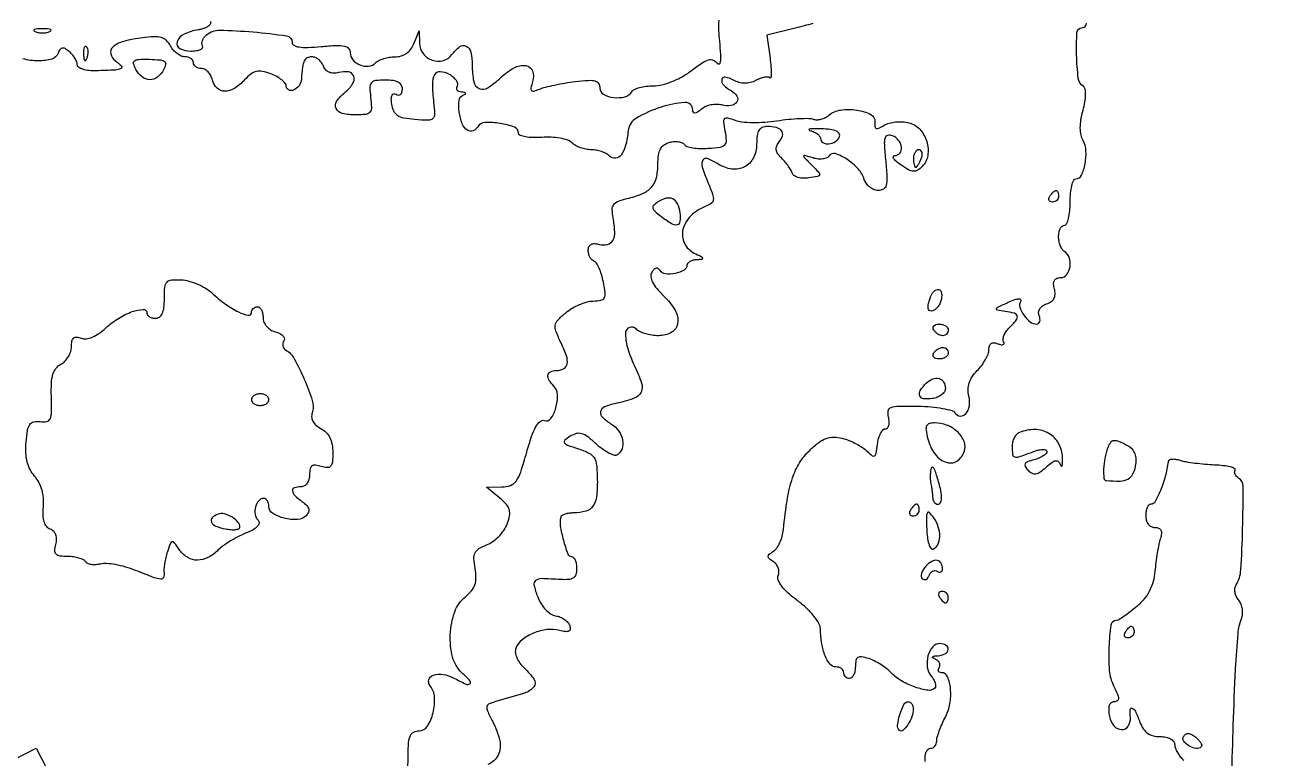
# Model space of a CAD drawing. Extents: x 0 to 4160, y 0 to 3120.
# Drawn here: x 178 to 393.9, y 2480.2 to 2606.5 of the extents above; entities that cross this region are included whole.
import ezdxf

# ---------------------------------------------------------------- set-up
doc = ezdxf.new("R2010")
doc.units = 0

msp = doc.modelspace()

# ---------------------------------------------------------------- linework, layer by layer
for points in [[(4159.499279, 606.274193, 0.000001), (4159.667734, 974.478125, 0.000057)], [(757.647081, 3119.740147, 0.000002), (520.492565, 3119.487217, 0.4139)], [(1964.75, 0.149832, 0.000016), (2717.930904, 0.232101, 0.000028), (3351.473438, 0.357111)], [(313.707016, 2606.741924, -0.005579), (310.638035, 2605.931776), (305.776071, 2604.706184), (306.303956, 2600.770505, -0.011113), (306.468349, 2599.297019, -0.023665), (306.515975, 2598.151731, -0.036874), (306.459243, 2597.439403, -0.614139), (306.284438, 2597.382229, 0.194392), (305.947162, 2597.525385, 0.050694), (305.348957, 2597.475083, 0.043796), (304.624025, 2597.27232, 0.032794), (303.868517, 2596.929632, -0.057863), (302.919016, 2596.555006, -0.06971), (301.967631, 2596.439316, -0.067746), (300.999435, 2596.589086, -0.050703), (300, 2597, 0.07577), (298.598488, 2597.495997, 0.412364), (297.995622, 2597.089419, 0.258528), (298.291033, 2596.16962, 0.061038), (299.640398, 2595.181367, -0.131332), (300.613778, 2594.234913, -0.28928), (300.588961, 2593.239753, -0.216106), (299.582492, 2592.612928, -0.097085), (297.993678, 2592.711904, 0.066173), (297.116376, 2592.820917, 0.048389), (296.139059, 2592.717693, 0.048931), (295.214156, 2592.431874, 0.07394), (294.494674, 2591.99558, -0.024867), (293.804516, 2591.4785, -0.129333), (293.359193, 2591.322955, -0.300932), (293.100768, 2591.466094, -0.120668), (293, 2591.877555, 0.43336), (291.667005, 2593.126699, 0.061949), (287.549205, 2592.340465, 0.051555), (283.28308, 2590.458701, 0.243482), (281.875, 2588.284392, -0.036182), (281.441663, 2585.750061, -0.097406), (280.673395, 2584.100556, -0.213138), (279.710356, 2583.548229, -0.22523), (278.687132, 2583.912868, 0.07595), (278.119776, 2584.329838, 0.038383), (277.30247, 2584.680655, 0.037001), (276.383802, 2584.91989, 0.045228), (275.5, 2585, -0.049777), (274.60708, 2585.089114, -0.037963), (273.660994, 2585.355881, -0.038931), (272.804577, 2585.747146, -0.06987), (272.188491, 2586.211509, 0.118653), (271.456329, 2586.659593, 0.03432), (270.161243, 2586.982544, 0.032422), (268.604213, 2587.156006, 0.02956), (266.988491, 2587.13504, -0.023502), (265.459722, 2587.096688, -0.038524), (264.171619, 2587.224529, -0.046219), (263.253995, 2587.476814, -0.312111), (263, 2587.844076, 0.310163), (262.287638, 2588.881969, 0.05189), (259.827691, 2589.547162, 0.050795), (257.219704, 2589.70096, 0.248595), (255.986883, 2588.978777, -0.078874), (255.620429, 2588.553293, -0.090763), (255.156301, 2588.286721, -0.100777), (254.668442, 2588.21825, -0.123659), (254.231205, 2588.357107, -0.164198), (253.308449, 2589.471212, -0.057181), (252.781965, 2591.516024, -0.058916), (252.742033, 2593.50594, -0.277222), (253.395341, 2594.386166, 0.034315), (253.792491, 2594.582956, 0.367039), (253.847885, 2594.740252, 0.267455), (253.694276, 2594.865278, 0.025071), (253.190983, 2594.921053, -0.079386), (252.734714, 2595.02245, -0.146471), (252.438928, 2595.255821, -0.173671), (252.349302, 2595.582179, -0.119991), (252.468991, 2595.949827, 0.203772), (252.53709, 2596.395775, 0.092409), (252.283492, 2596.941798, 0.068902), (251.752061, 2597.50466, 0.046315), (251.013172, 2597.992951, 0.107615), (249.48764, 2598.426659, 0.289944), (248.54201, 2597.907815, 0.132527), (248.148783, 2596.308169, 0.023415), (248.364717, 2593.197087, -0.018988), (248.528234, 2591.10892, -0.219417), (248.222349, 2590.368592, -0.195269), (247.438408, 2590.07234, -0.01475), (245.124988, 2590.197087, -0.026141), (243.232926, 2590.455309, -0.101438), (242.144277, 2590.902922, -0.140723), (241.512814, 2591.654285, -0.069794), (241.165904, 2592.860991, -0.028782), (241.084657, 2593.837338, -0.111189), (241.202339, 2594.430074, -0.264716), (241.493973, 2594.645299, -0.169544), (241.915904, 2594.551974, 0.122519), (242.330566, 2594.41926, 0.190447), (242.683598, 2594.532525, 0.150439), (242.920465, 2594.889906, 0.071791), (243, 2595.440983, 0.139113), (242.80637, 2596.123462, 0.132901), (242.280605, 2596.61685, 0.087964), (241.379408, 2596.909418, 0.034622), (240.07282, 2597, 0.02753), (238.384443, 2596.906969, 0.191463), (237.667894, 2596.526207, 0.184306), (237.39314, 2595.748228, 0.02522), (237.525311, 2594, -0.025145), (237.657442, 2592.255748, -0.182686), (237.385208, 2591.4764, -0.192351), (236.67438, 2591.094244, -0.028315), (235.011509, 2591, -0.053605), (232.659001, 2591.252938, -0.227252), (231.571345, 2592.09904, -0.274265), (231.661415, 2593.337318, -0.070658), (233.082826, 2594.865985, 0.075157), (234.426455, 2596.337193, 0.227082), (234.615495, 2597.645639, 0.288812), (233.740999, 2598.390276, 0.100037), (232.011156, 2598.292666, -0.06458), (231.132456, 2598.180648, -0.099132), (230.382951, 2598.332426, -0.10945), (229.800676, 2598.744133, -0.092993), (229.405163, 2599.386546, 0.069244), (229.064428, 2600.003385, 0.063079), (228.558698, 2600.526048, 0.066759), (227.971798, 2600.879891, 0.102666), (227.393011, 2601, 0.111937), (226.585572, 2600.816942, 0.175351), (226.091225, 2600.314957, 0.078653), (225.801188, 2599.28137, 0.01121), (225.593444, 2597.08192, -0.145741), (225.190896, 2596.016332, -0.12714), (224.251616, 2595.276408, -0.221289), (223.402915, 2595.294445, -0.285928), (223, 2595.941418, 0.176321), (222.819806, 2596.436515, 0.049702), (222.222517, 2597.0196, 0.043546), (221.366367, 2597.589138, 0.034176), (220.35325, 2598.055794, 0.037777), (218.897068, 2598.486857, 0.109012), (217.850668, 2598.481752, 0.110615), (216.912572, 2598.037384, 0.039535), (215.814295, 2597.031044, -0.063595), (214.056504, 2595.569147, -0.141207), (212.400211, 2595.081775, -0.197393), (211.098491, 2595.607983, -0.136103), (210.289749, 2597, 0.060903), (209.986593, 2597.764694, 0.065681), (209.514007, 2598.4125, 0.073972), (208.951305, 2598.850737, 0.129214), (208.383369, 2599, -0.070596), (207.854683, 2599.07502, -0.086212), (207.406365, 2599.29375, -0.100221), (207.106634, 2599.618661, -0.137184), (207, 2600, 0.14491), (206.887108, 2600.381345, 0.099365), (206.56971, 2600.70625, 0.083557), (206.095134, 2600.925212, 0.066486), (205.535184, 2601, -0.107407), (204.900263, 2601.137982, -0.056156), (204.203049, 2601.556086, -0.052062), (203.553519, 2602.169005, -0.054796), (203.057233, 2602.893059, 0.081262), (202.360142, 2603.803285, 0.118345), (201.486367, 2604.302961, 0.080985), (200.234778, 2604.456744, 0.022912), (198.27205, 2604.289159, 0.029921), (194.958937, 2603.649177, 0.114456), (193.105071, 2602.687425, 0.290759), (192.750854, 2601.535818, 0.169576), (193.60083, 2600.302613, -0.046162), (194.588182, 2599.430274, -0.500228), (194.509928, 2598.981811, -0.105529), (193.573186, 2598.732513, -0.004839), (190.250294, 2598.599041, -0.03249), (188.997673, 2598.642259, -0.051809), (187.949122, 2598.858055, -0.068826), (187.231321, 2599.199434, -0.25246), (187.000294, 2599.627555, 0.094563), (186.902023, 2600.141789, 0.042247), (186.593767, 2600.761107, 0.039818), (186.146056, 2601.380507, 0.043178), (185.616783, 2601.903079, 0.038068), (184.906586, 2602.406485, 0.169411), (184.413473, 2602.508956, 0.21015), (184.028774, 2602.275725, 0.061352), (183.696135, 2601.650523, -0.232489), (182.589275, 2600.624478, -0.074518), (180.306994, 2600.298419, -0.065103), (177.632937, 2600.666744, -0.078445)], [(209.954671, 2607.070531, -0.250078), (209.758298, 2606.424965, -0.071436), (209.444262, 2606.189798, -0.02863), (208.958075, 2605.95919, -0.027616), (208.397459, 2605.766897, -0.031255), (207.841631, 2605.646844, 0.072574), (205.391395, 2604.901964, 0.20078), (204.207287, 2603.590697, 0.374338), (204.655749, 2602.461958, 0.119623), (206.559017, 2602, 0.033256), (207.502493, 2602.062821, 0.070693), (208.205346, 2602.260466, 0.136576), (208.560132, 2602.551349, 0.300088), (208.570027, 2602.886693, -0.142169), (208.454409, 2603.302625, -0.084206), (208.546951, 2603.813125, -0.0722), (208.828174, 2604.338469, -0.061437), (209.26101, 2604.79536, -0.178284), (211.50297, 2605.580478, -0.017747), (217.281082, 2605.282612, -0.01444), (223.047376, 2604.61144, -0.372425), (224, 2603.509882, 0.272417), (224.306463, 2602.989137, 0.09045), (225.17896, 2602.693661, 0.0469), (226.682079, 2602.614839, 0.013614), (229, 2602.774022, -0.011386), (231.612658, 2602.965143, -0.063909), (233.006768, 2602.857031, -0.15715), (233.721007, 2602.451126, -0.187724), (234, 2601.734218, 0.177134), (234.451626, 2600.499399, 0.121864), (235.670305, 2599.616425, 0.121044), (237.166875, 2599.400096, 0.173726), (238.367217, 2599.967217, -0.085144), (238.928076, 2600.363839, -0.03698), (239.781711, 2600.69662, -0.035216), (240.763544, 2600.923808, -0.039267), (241.732224, 2601, 0.071564), (242.776979, 2601.150302, 0.080602), (243.691224, 2601.588131, 0.079257), (244.431699, 2602.299938, 0.066288), (244.968838, 2603.25), (245.873227, 2605.5), (245.936614, 2603.317388, 0.159255), (246.570359, 2601.553303, 0.145113), (248.145948, 2600.424104, 0.149902), (250.042192, 2600.355745, 0.171109), (251.534047, 2601.377449, -0.072159), (252.880309, 2602.750793, -0.291474), (253.996072, 2602.8448, -0.225253), (254.772366, 2601.811912, -0.050392), (255, 2599.559017, 0.047597), (255.268823, 2596.741443, 0.24754), (256.213609, 2595.562456, 0.250145), (257.711273, 2595.683014, 0.048395), (259.918437, 2597.421858, -0.066477), (262.213499, 2599.099527, -0.157185), (264.271116, 2599.488097, -0.287397), (265.397053, 2598.568472, -0.159723), (265.414402, 2596.730304, 0.022976), (265.124283, 2595.645777, 0.250132), (265.242954, 2595.224799, 0.278047), (265.644683, 2595.116452, 0.027189), (266.634601, 2595.459204, -0.034983), (267.63192, 2595.787218, -0.01032), (269.200476, 2596.149814, -0.010305), (270.986055, 2596.48568, -0.010917), (272.75, 2596.740528, -0.013516), (275.006622, 2596.954688, -0.080967), (276.177868, 2596.844274, -0.189066), (276.771913, 2596.411788, -0.142906), (277, 2595.630052, 0.270876), (277.62679, 2594.557974, 0.099988), (279.356747, 2593.997383, 0.09039), (281.306997, 2594.12674, 0.195096), (282.5, 2595, -0.150911), (282.942097, 2595.385922, -0.038801), (283.84611, 2595.70625, -0.035915), (284.983894, 2595.926453, -0.029853), (286.214626, 2596, 0.061467), (287.688093, 2596.181825, 0.034205), (289.411497, 2596.741379, 0.032502), (291.171142, 2597.585545, 0.034843), (292.76403, 2598.633588, -0.014104), (294.631399, 2599.97632, -0.080161), (295.737591, 2600.490637, -0.175627), (296.522441, 2600.433653, -0.135174), (297.190403, 2599.883588, 0.350568), (297.543985, 2599.780663, 0.271956), (297.795323, 2600.112225, 0.045723), (297.828754, 2601.388964, 0.009022), (297.638084, 2603.674116, -0.035326), (297.525849, 2607.332763, -0.122824)], [(333.045215, 2479.737347, -0.037878), (333, 2480.333333, -0.05808), (333.074296, 2480.970776, -0.077243), (333.29375, 2481.510417, -0.096011), (333.618547, 2481.872, -0.163305), (334, 2482, 0.123995), (334.381869, 2482.096179, 0.100233), (334.70806, 2482.367188, 0.090166), (334.928372, 2482.772494, 0.07844), (335.006161, 2483.25, -0.069437), (335.102029, 2483.913107, -0.016741), (335.447419, 2484.970525, -0.016866), (335.929877, 2486.168285, -0.016024), (336.499666, 2487.351788, 0.07752), (337.281701, 2489.665025, 0.06466), (337.391096, 2492.259639, 0.079081), (336.879285, 2494.308133, 0.300627), (335.832575, 2495, -0.111787), (335.515078, 2495.071883, -0.183706), (335.327249, 2495.268661, -0.158949), (335.30244, 2495.565038, -0.080631), (335.447214, 2495.91459, 0.131107), (335.564193, 2496.302558, 0.121773), (335.477402, 2496.709292, 0.105417), (335.193455, 2497.073164, 0.07888), (334.756231, 2497.335642, -0.04958), (334.348598, 2497.549057, -0.449603), (334.323011, 2497.725065, -0.187944), (334.576253, 2497.862938, -0.020483), (335.25, 2497.921053, 0.111023), (336.433011, 2498.243654, 0.237293), (336.967103, 2498.9958, 0.306331), (336.62811, 2499.710274, 0.134114), (335.567388, 2500, 0.218674), (334.329265, 2499.431315, 0.111822), (333.512198, 2497.888104, 0.098957), (333.384026, 2495.976391, 0.141533), (334.059882, 2494.427846, -0.041598), (334.485045, 2493.818983, -0.057973), (334.750068, 2493.210241, -0.073155), (334.827755, 2492.691833, -0.199614), (334.689071, 2492.355738, -0.236979), (333.528967, 2491.971258, -0.046006), (331.318643, 2492.505824, -0.046478), (328.995511, 2493.549205, -0.073641), (327.277677, 2494.888027, 0.036753), (326.433132, 2495.652347, 0.024192), (325.361255, 2496.407465, 0.024356), (324.240544, 2497.044164, 0.042473), (323.25, 2497.443309, 0.033422), (322.072892, 2497.720583, 0.180257), (321.438467, 2497.597146, 0.211295), (321.098448, 2497.105947, 0.047291), (321, 2496.067388, -0.046404), (320.926404, 2495.276099, -0.066358), (320.70625, 2494.607295, -0.086454), (320.382, 2494.155978, -0.196293), (320, 2494, -0.099038), (319.618362, 2494.076342, -0.097945), (319.29375, 2494.29375, -0.097945), (319.076342, 2494.618362, -0.099038), (319, 2495, 0.137184), (318.893366, 2495.381339, 0.100221), (318.593635, 2495.70625, 0.086212), (318.145317, 2495.92498, 0.070596), (317.616631, 2496, -0.226503), (316.636471, 2496.46803, -0.074082), (315.802615, 2497.884934, -0.055791), (315.217157, 2499.979428, -0.035629), (314.990017, 2502.5, 0.126622), (314.718629, 2503.478515, 0.038957), (313.846427, 2504.752525, 0.035332), (312.585378, 2506.109342, 0.028642), (311.05784, 2507.38054, -0.022807), (309.43567, 2508.698775, -0.047396), (308.327662, 2509.892752, -0.066227), (307.736258, 2510.923058, -0.191085), (307.727195, 2511.731465, 0.09692), (307.837316, 2512.361006, 0.079523), (307.715697, 2513.034027, 0.078059), (307.386366, 2513.646595, 0.087582), (306.895717, 2514.100925, -0.030222), (306.177378, 2514.627641, -0.224871), (306.003551, 2515.00142, -0.221988), (306.181674, 2515.375907, -0.029467), (306.908509, 2515.906981, 0.101091), (307.470256, 2516.45562, 0.042294), (307.990234, 2517.382673, 0.039591), (308.395694, 2518.502145, 0.041171), (308.613072, 2519.656981, -0.013408), (309.311867, 2524.978188, -0.040934), (310.174222, 2528.51412, -0.058579), (311.384413, 2531.097709, -0.06259), (313.138922, 2533.266898, -0.02662), (314.720726, 2534.633256, -0.076133), (315.987562, 2535.337305, -0.094169), (317.24385, 2535.549712, -0.056463), (318.748678, 2535.34823, -0.033383), (319.905119, 2534.974412, -0.025076), (321.121345, 2534.417318, -0.025585), (322.216853, 2533.774222, -0.051797), (322.990097, 2533.14188, 0.026244), (323.874725, 2532.339774, 0.323992), (324.303256, 2532.31515, 0.211032), (324.590995, 2532.749022, 0.01313), (324.816422, 2534.310548, -0.036483), (325.014514, 2535.340296, -0.051837), (325.348395, 2536.209974, -0.064532), (325.757513, 2536.809229, -0.213896), (326.183054, 2537, 0.21245), (326.540738, 2537.159164, 0.119058), (326.771662, 2537.585462, 0.080921), (326.834977, 2538.229764, 0.048098), (326.712065, 2538.993062, -0.107576), (326.667316, 2540.072042, -0.268237), (327.155962, 2540.65571, -0.085766), (328.446899, 2540.888663, -0.007217), (331.845434, 2540.864822, -0.016224), (334.057831, 2540.745472, -0.022499), (336.026441, 2540.485439, -0.020018), (337.59231, 2540.141277, -0.188777), (338.138197, 2539.743645, 0.228607), (339.052175, 2539.179226, 0.247111), (340.018276, 2539.565981, 0.138463), (340.641629, 2540.924033, 0.100599), (340.565797, 2542.593865, -0.063518), (340.424296, 2543.776954, -0.076333), (340.602873, 2544.882126, -0.071279), (341.120383, 2545.940225, -0.047084), (341.98477, 2546.98477, 0.035645), (342.75595, 2547.874506, 0.033806), (343.408026, 2548.880079, 0.035652), (343.860104, 2549.849307, 0.091545), (344, 2550.606989, -0.077117), (344.100763, 2551.256412, -0.173032), (344.398788, 2551.648014, -0.166877), (344.886274, 2551.770876, -0.070766), (345.551938, 2551.618443, 0.036531), (346.113447, 2551.448814, 0.132205), (346.483162, 2551.46455, 0.31523), (346.618337, 2551.640665, 0.150487), (346.542747, 2551.930835, -0.165445), (346.43768, 2552.388513, -0.067986), (346.589774, 2553.015382, -0.057094), (346.954855, 2553.703392, -0.045903), (347.490809, 2554.347952, 0.022148), (348.716339, 2555.687147, 0.239963), (348.87546, 2556.37983, 0.27453), (348.405429, 2556.853937, 0.027701), (346.781952, 2557.180449, -0.011164), (345.422543, 2557.407384, -0.460538), (345.291399, 2557.636489, -0.198959), (345.557791, 2557.930555, -0.00434), (347.345658, 2558.757588, -0.017798), (348.441815, 2559.20688, -0.064335), (349.175653, 2559.374767, -0.258003), (349.462745, 2559.250473, -0.312297), (349.477617, 2558.963783, 0.215154), (349.341293, 2557.918839, 0.078342), (350.006644, 2556.543163, 0.075495), (351.098175, 2555.389089, 0.167166), (352.229434, 2555, 0.174079), (352.557904, 2555.117934, 0.149543), (352.761455, 2555.425587, 0.104733), (352.79851, 2555.894202, 0.059222), (352.658018, 2556.448808, -0.113589), (352.569908, 2557.073141, -0.120357), (352.767544, 2557.658587, -0.104909), (353.243513, 2558.145355, -0.070172), (353.948312, 2558.483595, 0.073858), (354.728323, 2558.864992, 0.122428), (355.211416, 2559.410355, 0.118455), (355.392277, 2560.132283, 0.066457), (355.280652, 2561.034787, -0.050045), (355.14126, 2561.922389, -0.142733), (355.281084, 2562.525568, -0.178822), (355.694333, 2562.877585, -0.08814), (356.383369, 2563, 0.236694), (357.416585, 2563.51814, 0.126912), (357.970509, 2564.870875, 0.113189), (357.829766, 2566.443867, 0.177471), (357, 2567.5, -0.111412), (356.616444, 2567.876024, -0.050262), (356.29375, 2568.50665, -0.046318), (356.074077, 2569.270704, -0.046881), (356, 2570.059017, -0.049547), (356.073784, 2570.801778, -0.069539), (356.29375, 2571.429836, -0.089706), (356.618213, 2571.852535, -0.186414), (357, 2572, 0.295869), (357.387127, 2572.251055, 0.04382), (357.70625, 2573.175, 0.037669), (357.92761, 2574.467056, 0.023598), (358, 2576, -0.023142), (358.070992, 2577.532975, -0.037001), (358.288153, 2578.825, -0.042656), (358.600981, 2579.751116, -0.298354), (358.980948, 2580, 0.290799), (359.936694, 2580.607207, 0.063509), (360.563771, 2582.55162, 0.059145), (360.717034, 2584.836733, 0.115262), (360.213666, 2586.582684, -0.080453), (359.863409, 2587.543275, -0.047065), (359.74692, 2588.765454, -0.040194), (359.860825, 2590.197376, -0.027426), (360.208636, 2591.793448, 0.02412), (360.531129, 2593.227716, 0.039175), (360.649075, 2594.470383, 0.046886), (360.57531, 2595.421734, 0.202749), (360.275474, 2595.888328, -0.21585), (359.398131, 2597.332047, -0.023609), (359.105146, 2601.301615, -0.021925), (359.17316, 2605.214952, -0.396394), (360.007805, 2606, 0.119396), (360.4132, 2606.098205, 0.146858), (360.692286, 2606.367188, 0.130682), (360.79683, 2606.772712, 0.085772)], [(243.832318, 2477.670691, 0.022923), (243.984687, 2480.75, -0.016075), (244.065429, 2483.007495, -0.088445), (244.358934, 2484.184759, -0.17626), (244.937415, 2484.781697, -0.113525), (245.886501, 2485, 0.258252), (247.296727, 2485.780438, 0.080443), (248.271287, 2488.089767, 0.074053), (248.517898, 2490.793529, 0.156334), (247.770272, 2492.738167, -0.247549), (247.563843, 2493.800917, -0.244891), (248.32384, 2494.578725, -0.121376), (250.013856, 2494.70585, -0.081406), (251.856118, 2494.077003, 0.012907), (253.925471, 2493.037313, 0.261172), (254.601826, 2493.085524, 0.463472), (254.660234, 2493.567064, 0.018371), (253.242022, 2494.989149, -0.143497), (251.645785, 2497.67808, -0.07449), (251.244974, 2501.595117, -0.074109), (252.011326, 2505.48166, -0.137738), (253.854431, 2508.083209, 0.048533), (254.89992, 2509.112616, 0.092375), (255.476045, 2510.137936, 0.086807), (255.664167, 2511.345655, 0.038952), (255.508859, 2512.949714, -0.030737), (255.316049, 2514.649783, -0.127805), (255.522135, 2515.652241, -0.144979), (256.172841, 2516.357854, -0.043674), (257.500479, 2517.000182, 0.064602), (258.54371, 2517.559777, 0.042485), (259.581679, 2518.445266, 0.042328), (260.460368, 2519.499165, 0.061843), (261.025086, 2520.565982, 0.039864), (261.447258, 2522.014281, 0.120449), (261.410739, 2523.034147, 0.115439), (260.905335, 2523.947534, 0.035093), (259.757154, 2525.050646), (257.5, 2526.933461), (260.118225, 2526.966731, 0.084183), (261.602302, 2527.237825, 0.151273), (262.579711, 2527.979186, 0.076323), (263.365361, 2529.528682, 0.01084), (264.406984, 2532.953742, -0.0135), (265.244047, 2535.654485, -0.044424), (265.997878, 2537.359267, -0.082288), (266.712254, 2538.262205, -0.283138), (267.415382, 2538.394098, 0.340995), (268.550418, 2538.73386, 0.088671), (269.428077, 2540.570386, 0.074756), (269.701853, 2542.846832, 0.191245), (269.055355, 2544.344645, -0.056673), (268.235017, 2545.375482, -0.177625), (268.055607, 2546.228237, -0.255665), (268.479947, 2546.792467, -0.106744), (269.440983, 2547, 0.112778), (270.747161, 2547.298411, 0.239982), (271.358176, 2548.101284, 0.129453), (271.247326, 2549.51948, 0.028893), (270.308594, 2551.782256, -0.017934), (269.423976, 2553.789208, -0.134934), (269.310044, 2554.810975, -0.15505), (269.74508, 2555.678435, -0.025947), (271.129074, 2556.958518, -0.04159), (272.211079, 2557.71701, -0.032004), (273.501197, 2558.363095, -0.032836), (274.794469, 2558.812802, -0.063835), (275.875, 2558.966731, 0.043432), (277.19246, 2559.100004, 0.228574), (277.760828, 2559.520582, 0.153774), (277.911336, 2560.351657, 0.017677), (277.602355, 2562.25, 0.025036), (277.282761, 2563.518766, 0.032244), (276.857858, 2564.643229, 0.033771), (276.396234, 2565.501918, 0.171999), (275.977355, 2565.833333, -0.122591), (275.603453, 2566.074394, -0.068064), (275.287098, 2566.519156, -0.061363), (275.072822, 2567.088827, -0.059369), (275, 2567.699965, -0.099159), (275.126892, 2568.333513, -0.173595), (275.483042, 2568.724263, -0.135051), (276.082977, 2568.858071, -0.051733), (276.935417, 2568.72714, 0.122326), (278.337832, 2568.709838, 0.218741), (279.229525, 2569.404465, 0.130257), (279.561679, 2570.895133, 0.037285), (279.289238, 2573.267281, -0.040732), (279.133257, 2574.713147, -0.161885), (279.38928, 2575.555885, -0.148507), (280.115338, 2576.119398, -0.032569), (281.642235, 2576.591788, 0.038464), (284.318065, 2577.454287, 0.111965), (285.898363, 2578.562807, 0.127536), (286.729443, 2580.149909, 0.057233), (287, 2582.505813, -0.032614), (287.103601, 2584.092407, -0.089145), (287.443331, 2585.159476, -0.119686), (288.060015, 2585.856545, -0.088352), (288.999004, 2586.289489, -0.045961), (289.805006, 2586.422806, -0.054813), (290.574397, 2586.393977, -0.063867), (291.196878, 2586.218661, -0.155007), (291.554932, 2585.911117, 0.182207), (291.988217, 2585.577086, 0.034163), (292.981235, 2585.346669, 0.032577), (294.241115, 2585.227165, 0.024755), (295.628368, 2585.254998, 0.017917), (297.71268, 2585.475479, 0.161649), (298.522662, 2585.878545, 0.214965), (298.808256, 2586.625845, 0.034524), (298.604854, 2588.212925, -0.015599), (298.337506, 2589.815599, -0.219749), (298.504647, 2590.358755, -0.283557), (298.992154, 2590.502664, -0.024402), (300.282415, 2590.083145, 0.067498), (301.466758, 2589.807882, 0.020432), (303.313646, 2589.710435, 0.020061), (305.41531, 2589.769845, 0.02058), (307.487444, 2589.99772, -0.012257), (309.490467, 2590.251799, -0.014729), (311.384442, 2590.388794, -0.013455), (312.973536, 2590.413971, -0.08907), (313.750178, 2590.265624, 0.099077), (314.342575, 2590.164607, 0.055579), (315.068548, 2590.266659, 0.052347), (315.808836, 2590.54134, 0.058272), (316.447411, 2590.956355, -0.140015), (318.463925, 2591.843612, -0.06985), (321.276171, 2591.834635, -0.079899), (323.646205, 2591.095977, -0.305206), (324.372443, 2589.817993, 0.041883), (324.379057, 2588.993919, 0.287029), (324.613957, 2588.685418, 0.208525), (325.066161, 2588.708121, 0.024236), (325.971513, 2589.214282, -0.073994), (326.815973, 2589.581842, -0.039828), (327.934807, 2589.789131, -0.038599), (329.134088, 2589.820826, -0.048831), (330.230443, 2589.657011, -0.148721), (332.099215, 2588.533808, -0.110201), (333.292868, 2586.423774, -0.111833), (333.466671, 2584.032702, -0.156713), (332.520622, 2582.128386, -0.060306), (331.717046, 2581.48075, -0.157858), (331.006437, 2581.303267, -0.112679), (330.171777, 2581.554877, -0.023458), (328.870166, 2582.378386, -0.02304), (328.060157, 2583.003263, -0.068784), (327.594182, 2583.523651, -0.234607), (327.552307, 2583.838901, -0.320872), (327.777494, 2584, 0.227542), (328.673919, 2584.430224, 0.201269), (328.960869, 2585.433288, 0.142364), (328.454034, 2586.627315, 0.130772), (327.371031, 2587.411116, 0.145387), (326.56339, 2587.473962, 0.283324), (326.11344, 2587.043498, 0.079793), (325.998567, 2585.85186, 0.008162), (326.224238, 2583.018105, -0.010105), (326.437615, 2580.200425, -0.077541), (326.306431, 2578.884993, -0.199463), (325.821226, 2578.243985, -0.133054), (324.920595, 2578, -0.097444), (324.192607, 2578.143236, -0.071464), (323.481235, 2578.561221, -0.06906), (322.894005, 2579.180332, -0.078597), (322.528393, 2579.91054, 0.109822), (321.481704, 2581.713039, 0.059627), (319.52417, 2583.384795, 0.06849), (317.544911, 2584.343177, 0.34571), (316.46799, 2583.948207, -0.153646), (316.068784, 2583.603469, -0.069758), (315.396085, 2583.418658, -0.059405), (314.570318, 2583.410274, -0.049744), (313.712483, 2583.591254, 0.004849), (312.290482, 2584.027448, 0.444105), (312.123914, 2583.925795, 0.245641), (312.200447, 2583.673725, 0.002783), (313.483701, 2582.381932, -0.009353), (314.689766, 2581.135506, -0.249162), (314.805675, 2580.703023, -0.296002), (314.50603, 2580.41322, -0.012346), (312.969738, 2580.15197, -0.045125), (312.022225, 2580.101173, -0.058365), (311.162377, 2580.233966, -0.070937), (310.511604, 2580.517944, -0.175764), (310.193391, 2580.919827, 0.055346), (309.947906, 2581.451821, 0.019737), (309.487124, 2582.151491, 0.019303), (308.916767, 2582.885709, 0.021591), (308.311407, 2583.545736, -0.044058), (307.65219, 2584.332627, -0.11598), (307.382132, 2585.012014, -0.137514), (307.465042, 2585.667124, -0.073512), (307.892017, 2586.369888, 0.100951), (308.457424, 2587.42609, 0.243236), (308.297379, 2588.272314, 0.174204), (307.414529, 2588.82794, 0.054248), (305.833333, 2589, 0.099681), (304.96777, 2588.825708, 0.158708), (304.401154, 2588.336515, 0.105678), (304.090312, 2587.438495, 0.030675), (304, 2585.967776, -0.116251), (303.442631, 2583.602917, -0.159234), (301.917165, 2582.057015, -0.154183), (299.731823, 2581.68126, -0.107507), (297.364619, 2582.545011, 0.045399), (295.551979, 2583.473372, 0.377708), (294.750223, 2583.190039, 0.207788), (294.635312, 2582.034, 0.02128), (295.607972, 2579.395829, -0.011642), (296.41362, 2577.333963, -0.108077), (296.54057, 2576.391501, -0.218151), (296.204314, 2575.791758, -0.067895), (295.272867, 2575.289361, 0.102503), (292.682836, 2573.653408, 0.140287), (291.309168, 2571.278503, 0.175608), (291.550736, 2568.919195, 0.169526), (293.25, 2567.220495, -0.008425), (294.426756, 2566.628323, -0.171268), (294.694246, 2566.340315, -0.494729), (294.584191, 2566.143381, -0.025928), (293.75, 2566.06768, 0.048294), (293.080321, 2565.976605, 0.066629), (292.514063, 2565.760392, 0.084901), (292.13174, 2565.459233, 0.185639), (292, 2565.116631, -0.276796), (291.494859, 2564.274061, -0.073908), (289.959681, 2563.725635, -0.071486), (288.28767, 2563.637216, -0.236076), (287.375996, 2564.200643, 0.107216), (287.058312, 2564.530111, 0.20126), (286.701395, 2564.599781, 0.149643), (286.321415, 2564.391447, 0.05471), (285.939996, 2563.902912, 0.172269), (285.780098, 2563.161399, 0.085259), (286.067344, 2562.229214, 0.058233), (286.800017, 2561.123867, 0.026602), (287.988275, 2559.86077, -0.069222), (289.942063, 2557.393884, -0.167224), (290.398812, 2555.143477, -0.235858), (289.352351, 2553.595296, -0.128998), (287.083369, 2553, -0.038628), (285.970396, 2553.086113, -0.034986), (284.845369, 2553.34287, -0.036774), (283.869645, 2553.718894, -0.086224), (283.232783, 2554.167217, 0.284698), (282.106787, 2554.431667, 0.308959), (281.435096, 2553.543393, 0.083973), (281.741993, 2550.985786, 0.040798), (282.931213, 2547.906237, -0.028842), (284.191654, 2544.86074, -0.199163), (284.09914, 2543.279604, -0.199827), (282.915116, 2542.231222, -0.029053), (279.75, 2541.347868, 0.043381), (277.795132, 2540.74148, 0.249171), (277.123663, 2539.936, 0.263425), (277.433024, 2538.96567, 0.047227), (279, 2537.767927, -0.099325), (280.259462, 2536.579832, -0.107029), (280.921653, 2535.027906, -0.127262), (280.827892, 2533.544162, -0.177053), (280.012003, 2532.507418, -0.213344), (279.456591, 2532.433003, -0.045904), (278.532636, 2532.800906, -0.040315), (277.454411, 2533.463855, -0.028961), (276.363261, 2534.363984, 0.022591), (274.90107, 2535.601823, 0.091851), (273.868368, 2536.131782, 0.136521), (272.939282, 2536.149976, 0.076766), (271.894587, 2535.702096, 0.036473), (270.963988, 2535.021927, 0.376462), (270.899911, 2534.588036, 0.163221), (271.401859, 2534.187316, 0.009375), (273.293329, 2533.536513, -0.036059), (275.119943, 2532.796919, -0.142162), (276.007511, 2531.987725, -0.114524), (276.426294, 2530.728523, -0.01961), (276.562823, 2528.193335, -0.03167), (276.421327, 2525.292057, -0.127624), (275.791966, 2523.649603, -0.17072), (274.562267, 2522.78498, -0.068767), (272.5, 2522.5, 0.034953), (271.717799, 2522.445252, 0.045854), (271.021124, 2522.2811, 0.053467), (270.498489, 2522.041485, 0.187055), (270.274038, 2521.754808, 0.114532), (270.175847, 2520.276935, 0.026438), (270.710816, 2517.822358, 0.020518), (271.462417, 2515.463723, 0.315175), (272.125, 2515, -0.218107), (272.459802, 2514.84666, -0.078365), (272.742969, 2514.390361, -0.059586), (272.935918, 2513.719278, -0.040256), (273, 2512.924634, -0.067038), (272.862254, 2511.901872, -0.176787), (272.440576, 2511.308339, -0.134826), (271.645423, 2511.031445, -0.033238), (270.25, 2511.030596, 0.009552), (266.933815, 2511.185705, 0.170105), (265.93021, 2510.864943, 0.301146), (265.652754, 2510.079204, 0.028847), (266.289892, 2508.042945, 0.048489), (266.867736, 2506.870235, 0.051195), (267.651773, 2505.85379, 0.056485), (268.527201, 2505.11849, 0.109952), (269.3747, 2504.792945, -0.060267), (270.161953, 2504.576669, -0.055129), (270.900829, 2504.17432, -0.058794), (271.483936, 2503.656421, -0.102499), (271.805553, 2503.098358, -0.093579), (271.887117, 2502.48366, -0.27784), (271.657723, 2502.145972, -0.146259), (271.087919, 2502.06473, -0.026742), (270.033229, 2502.281059, 0.095931), (267.920567, 2502.41752, 0.065403), (265.586341, 2501.803075, 0.068015), (263.598922, 2500.655013, 0.137032), (262.528473, 2499.213603, 0.129887), (262.450067, 2498.490985, 0.062895), (262.705182, 2497.589805, 0.055462), (263.233372, 2496.650618, 0.049454), (263.973461, 2495.810098, -0.055665), (265.675471, 2493.828159, -0.333765), (265.616838, 2492.552612, -0.144306), (264.052746, 2491.496394, -0.011758), (259.25659, 2490.097481, 0.032868), (257.95511, 2489.657505, 0.246236), (257.550843, 2489.173843, 0.161745), (257.631233, 2488.427917, 0.013136), (258.50659, 2486.635693, -0.062985), (259.750582, 2483.277959, -0.172996), (259.468303, 2480.803746, -0.190346), (257.725218, 2479.21724, -0.077943)], [(385.579773, 2468.225532, -0.001071), (386.086478, 2485.966569, -0.005682), (386.49495, 2495.67257, -0.007521), (386.914171, 2501.786089, -0.075835), (387.506846, 2504.262735, 0.076544), (387.693019, 2505.045576, 0.057468), (387.662765, 2505.931934, 0.057652), (387.432099, 2506.784913, 0.078521), (387.025786, 2507.46893, -0.067146), (386.62402, 2508.111708, -0.064736), (386.400711, 2508.84594, -0.069793), (386.381804, 2509.556581, -0.110652), (386.580121, 2510.129638, 0.123248), (387.391383, 2512.677013, 0.009848), (387.699924, 2519.788563, 0.006546), (387.777502, 2527.126774, 0.259261), (387.014682, 2528.490926, -0.067095), (386.647698, 2528.792311, -0.083968), (386.405958, 2529.15992, -0.09952), (386.323858, 2529.534499, -0.143717), (386.413116, 2529.859419, 0.451924), (386.325245, 2530.148253, 0.045687), (385.558404, 2530.41542, 0.033534), (384.373701, 2530.627202, 0.017501), (382.877524, 2530.739407, -0.011871), (381.210365, 2530.845578, -0.010743), (379.493455, 2531.033161, -0.01083), (377.963501, 2531.267472, -0.033439), (376.948096, 2531.516474, 0.038219), (376.193374, 2531.693928, 0.062761), (375.538369, 2531.713042, 0.090117), (375.076906, 2531.582375, 0.248674), (374.88465, 2531.317388, -0.030338), (374.366633, 2528.773057, -0.031942), (373.550803, 2526.354783, -0.028854), (372.634719, 2524.443354, -0.273042), (371.883369, 2524, 0.2107), (371.545576, 2523.851041, 0.081235), (371.25949, 2523.4125, 0.061847), (371.064796, 2522.765695, 0.042236), (371, 2522, 0.071988), (371.113921, 2521.212856, 0.094596), (371.445923, 2520.569002, 0.107599), (371.952244, 2520.149666, 0.119902), (372.567388, 2520, -0.088109), (373.232762, 2519.881832, -0.19087), (373.613908, 2519.541609, -0.14706), (373.715944, 2518.957134, -0.04707), (373.527297, 2518.086004, 0.026362), (373.270967, 2517.101138, 0.009004), (373.000901, 2515.649194, 0.008922), (372.759824, 2514.032774, 0.010179), (372.588366, 2512.478221, -0.042827), (372.270719, 2510.682638, -0.053158), (371.662458, 2509.099913, -0.053364), (370.736469, 2507.685786, -0.043669), (369.472918, 2506.392217, -0.011724), (368.354628, 2505.475988, -0.015744), (367.297338, 2504.702714, -0.012839), (366.392364, 2504.117134, -0.138026), (365.97613, 2504, 0.371374), (365.025647, 2503.181086, 0.026108), (364.660969, 2499.403504, 0.032047), (364.741326, 2495.393687, 0.09453), (365.480422, 2492.75, -0.013717), (366.14759, 2491.309278, -0.094424), (366.315521, 2490.551032, -0.264989), (366.106621, 2490.157875, -0.142024), (365.562027, 2490, 0.171046), (365.051129, 2489.819959, 0.148578), (364.730038, 2489.348776, 0.089183), (364.630371, 2488.5574, 0.034081), (364.764629, 2487.450933, 0.129818), (365.52693, 2485.860991, 0.208011), (366.857265, 2485.209553, 0.267312), (367.987313, 2485.793888, 0.164492), (368.361111, 2487.288315, -0.034465), (368.344112, 2488.697655, -0.534124), (368.692806, 2488.903279, -0.17645), (369.231104, 2488.351636, -0.015133), (370, 2486.5, 0.054912), (370.581079, 2485.364615, 0.091362), (371.323072, 2484.591667, 0.094337), (372.273618, 2484.149391, 0.061923), (373.475249, 2484, -0.04759), (374.483957, 2483.903773, -0.077469), (375.291806, 2483.613595, -0.103483), (375.81296, 2483.169525, -0.166221), (376, 2482.622445, 0.089373), (376.111949, 2482.001147, 0.043146), (376.459509, 2481.268188, 0.040943), (376.965753, 2480.545193, 0.046375), (377.564286, 2479.946648, -0.217517)], [(176.011203, 2480.005715), (179.942729, 2482.01143), (181.538958, 2478.924664, 0.031103)]]:
    msp.add_lwpolyline(points, format="xyb")
for points in [[(179.75, 2605.337719, 0.057986), (180.320008, 2605.181385, 0.037979), (181, 2605.12966, 0.037979), (181.679992, 2605.181385, 0.057986), (182.25, 2605.337719, 0.174857), (182.459382, 2605.525001, 0.447206), (182.398438, 2605.693942, 0.078554), (181.89144, 2605.810911, 0.017491), (181, 2605.842105, 0.017491), (180.10856, 2605.810911, 0.078554), (179.601562, 2605.693942, 0.447206), (179.540618, 2605.525001, 0.174857)], [(188.078947, 2601.416667, 0.018894), (188.137993, 2600.670344, 0.168741), (188.279315, 2600.37858, 0.470617), (188.461564, 2600.395823, 0.054073), (188.683114, 2600.8125, 0.051402), (188.839148, 2601.359369, 0.05415), (188.876576, 2601.916927, 0.060344), (188.797407, 2602.402231, 0.126455), (188.604167, 2602.729167, 0.296942), (188.385309, 2602.77538, 0.208169), (188.200665, 2602.592839, 0.077125), (188.089945, 2602.112848, 0.028489)], [(201.862639, 2598.75, -0.107179), (200.806162, 2597.504215, -0.168855), (199.488015, 2597.068357, -0.165499), (198.164072, 2597.541514, -0.10239), (197.094977, 2598.822534, -0.052048), (196.688195, 2599.819516, -0.313908), (196.857146, 2600.321027, -0.152726), (197.554773, 2600.563424, -0.013257), (199.457616, 2600.572534, -0.014824), (201.304781, 2600.477559, -0.142825), (202.031754, 2600.199978, -0.29761), (202.21655, 2599.683804, -0.063856)], [(313.25, 2588.283131, -0.047071), (313.919528, 2588.050134, -0.057668), (314.485937, 2587.707388, -0.068295), (314.872279, 2587.312956, -0.161035), (315, 2586.926676, 0.275615), (315.415124, 2586.230796, 0.149566), (316.425198, 2586.028027, 0.11511), (317.578975, 2586.420686, 0.164009), (318.261254, 2587.25, 0.230817), (318.211538, 2587.798578, 0.156074), (317.729659, 2588.218735, 0.072941), (316.71811, 2588.489784, 0.021695), (315.118242, 2588.606455, 0.00887), (313.821216, 2588.621596, 0.041348), (313.076921, 2588.555391, 0.56487), (313.027386, 2588.428075, 0.169767)], [(331, 2583.5, 0.024748), (331.028469, 2582.925176, 0.039339), (331.115447, 2582.440625, 0.046727), (331.241071, 2582.096084, 0.289661), (331.393011, 2582, 0.222225), (331.579329, 2582.087111, 0.030693), (331.839659, 2582.440625, 0.030395), (332.112506, 2582.925442, 0.02136), (332.361626, 2583.5, 0.055937), (332.511135, 2584.074366, 0.100118), (332.483616, 2584.559375, 0.147206), (332.289193, 2584.877514, 0.184534), (331.968615, 2585, 0.152681), (331.599211, 2584.884506, 0.098158), (331.284531, 2584.559375, 0.08088), (331.07223, 2584.073532, 0.062722)], [(287.004871, 2576.023229, 0.05114), (286.279828, 2575.454112, 0.256481), (286.132193, 2574.97849, 0.162329), (286.440716, 2574.443386, 0.019704), (287.504871, 2573.571288, 0.024368), (289.333619, 2572.324463, 0.184259), (290.342672, 2572.135373, 0.334733), (290.854044, 2572.689168, 0.061495), (290.819551, 2574.171672, 0.069535), (290.36682, 2575.717288, 0.175553), (289.561778, 2576.545268, 0.181186), (288.432874, 2576.651014, 0.074693)], [(356, 2577, -0.105053), (355.918938, 2576.618444, -0.099167), (355.688914, 2576.29375, -0.09642), (355.345238, 2576.076123, -0.093332), (354.940983, 2576, -0.108972), (354.586039, 2576.078288, -0.182303), (354.3746, 2576.29375, -0.161196), (354.343488, 2576.6179, -0.082592), (354.5, 2577, -0.029505), (354.768994, 2577.382774, -0.035638), (355.066025, 2577.70625, -0.038439), (355.34829, 2577.934461, -0.151918), (355.559017, 2578, -0.210953), (355.727648, 2577.92554, -0.081139), (355.870461, 2577.70625, -0.061769), (355.967655, 2577.382849, -0.042167)], [(210.185005, 2560.360337, 0.027798), (212.526833, 2558.452529, 0.041473), (214.784183, 2557.083588, 0.064038), (216.438657, 2556.508854, 0.476055), (217, 2556.964816, -0.095561), (217.076212, 2557.359936, -0.09706), (217.29375, 2557.695915, -0.09872), (217.618412, 2557.920843, -0.102628), (218, 2558, -0.181749), (218.381701, 2557.856513, -0.091136), (218.70625, 2557.44676, -0.071066), (218.926121, 2556.837272, -0.051125), (219, 2556.116631, 0.098652), (219.154751, 2555.339936, 0.079905), (219.601755, 2554.615422, 0.075897), (220.279049, 2554.036772, 0.075074), (221.100616, 2553.683939, -0.050691), (221.860004, 2553.400638, -0.087243), (222.402953, 2553.002756, -0.129255), (222.649052, 2552.559939, -0.203684), (222.584304, 2552.136406, 0.090265), (222.418138, 2551.712442, 0.095443), (222.416717, 2551.265715, 0.099711), (222.579181, 2550.865816, 0.108564), (222.880119, 2550.574091, -0.128426), (224.349719, 2549.033345, -0.024182), (226.085174, 2545.512522, -0.022855), (227.477449, 2541.856969, -0.157671), (227.487752, 2539.961408, 0.084036), (227.365079, 2539.088716, 0.109086), (227.560716, 2538.307361, 0.097828), (228.091164, 2537.620613, 0.05673), (228.951942, 2537.02572, -0.076379), (229.848294, 2536.352954, -0.078649), (230.490771, 2535.448236, -0.070017), (230.872998, 2534.297603, -0.045259), (231, 2532.897429, -0.020728), (230.931565, 2531.247382, -0.154298), (230.63744, 2530.529975, -0.244304), (230.063503, 2530.289812, -0.056164), (229, 2530.5, 0.044882), (227.999569, 2530.721225, 0.189602), (227.415091, 2530.573954, 0.193001), (227.09385, 2530.070446, 0.04668), (227, 2529.067388, -0.067836), (226.890142, 2528.261375, -0.089423), (226.568612, 2527.594565, -0.104989), (226.083021, 2527.156566, -0.131934), (225.5, 2527, 0.080691), (224.40676, 2526.822414, 0.349694), (224.07301, 2526.308445, 0.179649), (224.459119, 2525.513984, 0.031661), (225.75, 2524.427563, -0.039449), (226.523728, 2523.75555, -0.129718), (226.856324, 2523.173019, -0.174956), (226.807998, 2522.609952, -0.086616), (226.394645, 2522.011965, -0.188651), (224.920684, 2521.353287, -0.073127), (222.656845, 2521.577362, -0.077249), (220.664726, 2522.416905, -0.260077), (220, 2523.608408, 0.062313), (219.933429, 2524.140503, 0.080574), (219.737678, 2524.59122, 0.097999), (219.447564, 2524.89287, 0.153569), (219.106989, 2525, 0.218538), (218.249236, 2524.606294, 0.114294), (217.692484, 2523.543567, 0.103518), (217.629705, 2522.254858, 0.158245), (218.13378, 2521.26622, -0.226682), (218.313204, 2520.758298, -0.164773), (218.057987, 2520.205999, -0.079147), (217.281027, 2519.611236, -0.025677), (215.970464, 2518.987766, 0.021222), (214.654123, 2518.375861, 0.017183), (213.29608, 2517.612769, 0.017517), (212.091029, 2516.820963, 0.042284), (211.27667, 2516.133813, -0.074748), (209.511106, 2514.829728, -0.119289), (207.702135, 2514.368774, -0.134802), (206.03863, 2514.804079, -0.109397), (204.674551, 2516.054257, 0.009259), (203.713476, 2517.3737, 0.267192), (203.341804, 2517.531088, 0.281637), (203.032373, 2517.2856, 0.010072), (202.518806, 2515.79077, 0.01927), (202.248349, 2514.822022, 0.017602), (202.043907, 2513.805726, 0.017925), (201.925935, 2512.88524, 0.053271), (201.93535, 2512.25, -0.120205), (201.835531, 2511.408015, -0.333377), (201.363149, 2511.105265, -0.072446), (200.23391, 2511.355732, -0.004426), (197.008067, 2512.613449, 0.025169), (195.318437, 2513.192724, 0.025052), (193.576548, 2513.600324, 0.025854), (192.023188, 2513.800362, 0.08323), (190.988826, 2513.707329, -0.046497), (190.187257, 2513.575626, -0.055194), (189.421121, 2513.606556, -0.064243), (188.800539, 2513.784292, -0.153687), (188.441979, 2514.09388, 0.14305), (188.054223, 2514.443024, 0.04153), (187.295171, 2514.733827, 0.038061), (186.344457, 2514.933252, 0.032681), (185.324352, 2515, -0.0314), (184.001857, 2515.083133, -0.169155), (183.36586, 2515.398787, -0.209797), (183.140321, 2515.995504, -0.050932), (183.305746, 2517.061172, 0.058311), (183.431895, 2517.960977, 0.092441), (183.307057, 2518.726938, 0.108364), (182.938432, 2519.312551, 0.107081), (182.357134, 2519.693196, -0.135025), (181.728907, 2520.155913, -0.091731), (181.312819, 2520.946272, -0.065863), (181.118452, 2522.077892, -0.031137), (181.153602, 2523.561463, 0.042424), (181.155342, 2525.081397, 0.048493), (180.894371, 2526.51097, 0.051657), (180.385746, 2527.781838, 0.062995), (179.652632, 2528.831343, -0.064218), (178.87774, 2529.946436, -0.058028), (178.378632, 2531.25999, -0.050572), (178.149868, 2532.814246, -0.031778), (178.183787, 2534.651906, -0.018032), (178.431595, 2536.741336, -0.110891), (178.826047, 2537.743466, -0.198847), (179.493658, 2538.183114, -0.081628), (180.598409, 2538.212823, 0.083369), (181.734043, 2538.247292, 0.24241), (182.330053, 2538.721758, 0.103756), (182.574326, 2539.8348, 0.010756), (182.541315, 2542.53088, -0.019059), (182.551406, 2544.845583, -0.061495), (182.804158, 2546.360617, -0.095159), (183.33415, 2547.383906, -0.103306), (184.192906, 2548.10324, 0.078628), (184.88413, 2548.626892, 0.057328), (185.469166, 2549.394867, 0.057193), (185.865866, 2550.277934, 0.07714), (186, 2551.142173, -0.044162), (186.084555, 2552.097641, -0.172356), (186.373653, 2552.605039, -0.20665), (186.878972, 2552.76356, -0.065801), (187.662823, 2552.575892, 0.123396), (188.528821, 2552.470718, 0.066948), (189.572047, 2552.746442, 0.054165), (190.72353, 2553.375965, 0.034615), (191.912823, 2554.333256, -0.048392), (194.078766, 2555.9806, -0.051358), (196.479528, 2557.14295, -0.073756), (198.348459, 2557.523792, -0.430054), (199, 2556.90638, 0.162267), (199.115236, 2556.560648, 0.096244), (199.440625, 2556.266249, 0.077596), (199.926318, 2556.067364, 0.058511), (200.5, 2556, 0.161416), (201.165201, 2556.220493, 0.129036), (201.639151, 2556.81383, 0.077413), (201.916636, 2557.845165, 0.027085), (202, 2559.382983, -0.021626), (202.085978, 2561.3699, -0.164014), (202.455987, 2562.217448, -0.191919), (203.231711, 2562.59678, -0.031469), (204.935005, 2562.618357, -0.055329), (206.227554, 2562.408711, -0.033723), (207.687882, 2561.894175, -0.033495), (209.084149, 2561.179384, -0.049814)], [(335.823324, 2559.332866, -0.057318), (335.612676, 2558.666262, -0.051986), (335.250903, 2558.040899, -0.055346), (334.800875, 2557.546964, -0.100312), (334.328686, 2557.275762, -0.153083), (333.882535, 2557.267916, -0.234539), (333.604263, 2557.525585, -0.120087), (333.534481, 2558.085256, -0.035213), (333.695318, 2558.942895, -0.074577), (334.304367, 2560.364935, -0.212101), (335.174489, 2560.959263, -0.393442), (335.785538, 2560.568948, -0.11152)], [(337, 2554, -0.092995), (336.928382, 2553.618268, -0.096318), (336.723586, 2553.29375, -0.099231), (336.418051, 2553.076556, -0.105429), (336.059017, 2553, -0.089642), (335.653442, 2553.073302, -0.053229), (335.2129, 2553.29375, -0.051032), (334.806203, 2553.617485, -0.06081), (334.5, 2554, -0.139169), (334.392057, 2554.379648, -0.191142), (334.521475, 2554.70625, -0.138808), (334.889346, 2554.926733, -0.066118), (335.440983, 2555, -0.062283), (336.037096, 2554.925455, -0.080552), (336.542039, 2554.70625, -0.097988), (336.879982, 2554.381379, -0.153634)], [(337, 2550, -0.153634), (336.879982, 2549.618621, -0.097988), (336.542039, 2549.29375, -0.080552), (336.037096, 2549.074545, -0.062283), (335.440983, 2549, -0.066118), (334.889346, 2549.073267, -0.138808), (334.521475, 2549.29375, -0.191142), (334.392057, 2549.620352, -0.139169), (334.5, 2550, -0.06081), (334.806203, 2550.382515, -0.051032), (335.2129, 2550.70625, -0.053229), (335.653442, 2550.926698, -0.089642), (336.059017, 2551, -0.105429), (336.418051, 2550.923444, -0.099231), (336.723586, 2550.70625, -0.096318), (336.928382, 2550.381732, -0.092995)], [(336.5, 2543.916667, -0.146824), (336.330348, 2543.351379, -0.082802), (335.839063, 2542.822278, -0.070325), (335.110379, 2542.408157, -0.058892), (334.25, 2542.180449, -0.062136), (332.762438, 2542.155207, -0.278959), (332.098806, 2542.660993, -0.243479), (332.19053, 2543.555481, -0.051432), (333.2125, 2544.8125, -0.095719), (334.324326, 2545.564266, -0.169013), (335.417319, 2545.63961, -0.198444), (336.202312, 2545.03309, -0.131033)], [(217, 2542, 0.148195), (217.115568, 2541.618646, 0.098894), (217.440625, 2541.29375, 0.082425), (217.926543, 2541.074694, 0.064853), (218.5, 2541, 0.064853), (219.073457, 2541.074694, 0.082425), (219.559375, 2541.29375, 0.098894), (219.884432, 2541.618646, 0.148195), (220, 2542, 0.148195), (219.884432, 2542.381354, 0.098894), (219.559375, 2542.70625, 0.082425), (219.073457, 2542.925306, 0.064853), (218.5, 2543, 0.064853), (217.926543, 2542.925306, 0.082425), (217.440625, 2542.70625, 0.098894), (217.115568, 2542.381354, 0.148195)], [(333.470876, 2535.260017, 0.100116), (334.746664, 2532.588108, 0.163561), (336.796443, 2531.181238, 0.242187), (338.710098, 2531.565108, 0.178704), (339.847257, 2533.445386, 0.160174), (339.644081, 2535.031577, 0.100667), (338.509111, 2536.537942, 0.089189), (336.726658, 2537.622268, 0.092416), (334.700462, 2538, 0.064502), (333.738772, 2537.875419, 0.226594), (333.275284, 2537.482395, 0.14475), (333.173604, 2536.729931, 0.023183)], [(349.25, 2536.337719, 0.113869), (348.771682, 2536.003208, 0.064373), (348.367188, 2535.418476, 0.059088), (348.09311, 2534.687147, 0.060204), (348, 2533.916667, 0.030948), (348.084912, 2532.546133, 0.30374), (348.445241, 2532.129892, 0.151276), (349.171491, 2532.153699, 0.007569), (351.4349, 2532.975249, -0.027859), (352.418745, 2533.287818, -0.051665), (353.246502, 2533.4118, -0.080624), (353.807362, 2533.346752, -0.335399), (354, 2533.091881, -0.198197), (353.847178, 2532.721494, -0.053689), (353.344129, 2532.313968, -0.045667), (352.622048, 2531.935903, -0.033833), (351.767247, 2531.649385, 0.026223), (350.674117, 2531.301378, 0.174592), (350.24614, 2530.93623, 0.271586), (350.251379, 2530.485797, 0.060922), (350.743618, 2529.856382, 0.080248), (351.436892, 2529.355937, 0.159424), (352.099707, 2529.256505, 0.112579), (352.852852, 2529.56741, 0.029972), (353.872661, 2530.38476, -0.021658), (354.863386, 2531.206202, -0.119227), (355.494646, 2531.481776, -0.241386), (355.944835, 2531.342795, -0.108455), (356.29437, 2530.811131, 0.137599), (356.470058, 2530.574669, 0.517377), (356.616819, 2530.61952, 0.075901), (356.699554, 2531.107973, 0.014937), (356.687427, 2532, 0.114287), (356.002662, 2534.464134, 0.136885), (354.3306, 2536.186015, 0.130246), (351.937463, 2536.84566, 0.098682)], [(364.480499, 2533.75, 0.040107), (363.982925, 2531.953137, 0.037384), (363.763425, 2530.056865, 0.036249), (363.813501, 2528.490437, 0.360135), (364.25, 2528.062903, 0.025967), (366.589572, 2527.988592, 0.11018), (367.941866, 2528.319011, 0.158916), (368.757536, 2529.116797, 0.073231), (369.25152, 2530.535409, 0.047711), (369.36438, 2531.738511, 0.089803), (369.189356, 2532.695228, 0.102509), (368.713771, 2533.44648, 0.077838), (367.933838, 2534.035409, 0.019692), (366.385988, 2534.786963, 0.124411), (365.528372, 2534.929848, 0.213824), (364.94812, 2534.610014, 0.073988)], [(333.981259, 2530, 0.021767), (333.915722, 2529.352441, 0.017087), (333.899374, 2528.646875, 0.0174), (333.929538, 2527.988735, 0.040084), (334.008772, 2527.5, -0.019062), (334.105857, 2527.027682, -0.009644), (334.193832, 2526.426562, -0.009564), (334.260908, 2525.801528, -0.014054), (334.29386, 2525.25, 0.064532), (334.371202, 2524.772123, 0.080224), (334.56653, 2524.367188, 0.095408), (334.845735, 2524.095904, 0.146221), (335.166667, 2524, 0.293453), (335.689728, 2524.335915, 0.116108), (335.865371, 2525.212014, 0.053683), (335.651065, 2526.726358, 0.015524), (335, 2529, 0.021065), (334.671223, 2529.894964, 0.100461), (334.367724, 2530.343932, 0.427955), (334.138382, 2530.336446, 0.147312)], [(211.25, 2522.282394, 0.10202), (210.236046, 2521.663205, 0.330994), (210.10333, 2520.933646, 0.185323), (210.863861, 2520.232255, 0.047434), (212.5, 2519.755249, 0.027076), (213.458372, 2519.625327, 0.046188), (214.265625, 2519.634775, 0.062831), (214.825622, 2519.765607, 0.313666), (215, 2520.016227, 0.182776), (214.65207, 2520.93622, 0.076169), (213.617097, 2521.80026, 0.074224), (212.334954, 2522.335414, 0.149121)], [(330.5, 2523, 0.082592), (330.343488, 2522.6179, 0.161196), (330.3746, 2522.29375, 0.182303), (330.586039, 2522.078288, 0.108972), (330.940983, 2522, 0.093332), (331.345238, 2522.076123, 0.09642), (331.688914, 2522.29375, 0.099167), (331.918938, 2522.618444, 0.105053), (332, 2523, 0.042167), (331.967655, 2523.382849, 0.061769), (331.870461, 2523.70625, 0.081139), (331.727648, 2523.92554, 0.210953), (331.559017, 2524, 0.151918), (331.34829, 2523.934461, 0.038439), (331.066025, 2523.70625, 0.035638), (330.768994, 2523.382774, 0.029505)], [(333.291019, 2519.716844, 0.024594), (333.40096, 2518.301389, 0.043975), (333.649274, 2517.162044, 0.061677), (333.98342, 2516.425072, 0.349149), (334.3613, 2516.2871, 0.204439), (335.202515, 2517.032484, 0.104766), (335.534801, 2518.428774, 0.084682), (335.289231, 2520.121117, 0.079746), (334.495291, 2521.675553, 0.029662), (333.753279, 2522.573353, 0.495559), (333.421791, 2522.540306, 0.1399), (333.254207, 2521.94236, 0.0059)], [(333.14912, 2513.329253, 0.048594), (332.686542, 2512.719756, 0.068531), (332.411785, 2512.096557, 0.088641), (332.356711, 2511.556229, 0.189161), (332.536024, 2511.184214, 0.141869), (332.852432, 2511.025124, 0.159668), (333.188834, 2511.070005, 0.124163), (333.495899, 2511.326737, 0.071234), (333.722315, 2511.756231, -0.080085), (333.962698, 2512.193389, -0.110205), (334.307733, 2512.477402, -0.127277), (334.701962, 2512.563896, -0.129812), (335.08541, 2512.447214, 0.086079), (335.434719, 2512.306949, 0.164932), (335.731339, 2512.341757, 0.179687), (335.928871, 2512.544865, 0.104352), (336, 2512.881966, 0.124286), (335.752025, 2513.864157, 0.234292), (335.100386, 2514.325354, 0.17378), (334.162713, 2514.146481, 0.073095)], [(335.5, 2508, 0.029505), (335.768994, 2507.617226, 0.035638), (336.066025, 2507.29375, 0.038439), (336.34829, 2507.065539, 0.151918), (336.559017, 2507, 0.210953), (336.727648, 2507.07446, 0.081139), (336.870461, 2507.29375, 0.061769), (336.967655, 2507.617151, 0.042167), (337, 2508, 0.105053), (336.918938, 2508.381556, 0.099167), (336.688914, 2508.70625, 0.09642), (336.345238, 2508.923877, 0.093332), (335.940983, 2509, 0.108972), (335.586039, 2508.921712, 0.182303), (335.3746, 2508.70625, 0.161196), (335.343488, 2508.3821, 0.082592)], [(369, 2502, -0.105053), (368.918938, 2501.618444, -0.099167), (368.688914, 2501.29375, -0.09642), (368.345238, 2501.076123, -0.093332), (367.940983, 2501, -0.108972), (367.586039, 2501.078288, -0.182303), (367.3746, 2501.29375, -0.161196), (367.343488, 2501.6179, -0.082592), (367.5, 2502, -0.029505), (367.768994, 2502.382774, -0.035638), (368.066025, 2502.70625, -0.038439), (368.34829, 2502.934461, -0.151918), (368.559017, 2503, -0.210953), (368.727648, 2502.92554, -0.081139), (368.870461, 2502.70625, -0.061769), (368.967655, 2502.382849, -0.042167)], [(330.984687, 2488.75, -0.08793), (330.736976, 2487.445523, -0.053395), (330.024184, 2486.041447, -0.063603), (329.190956, 2485.059163, -0.40106), (328.594036, 2485.072631, -0.23374), (328.281867, 2485.995545, -0.041681), (328.684443, 2487.826869, -0.041452), (329.374732, 2489.542386, -0.283602), (330.116631, 2490, -0.140899), (330.452271, 2489.903502, -0.101319), (330.736012, 2489.632812, -0.086085), (330.924352, 2489.227763, -0.069045)], [(380.567294, 2482.233961, -0.241642), (379.692826, 2481.952683, -0.093572), (378.461647, 2482.401526, -0.103303), (377.553625, 2483.234078, -0.302891), (377.525646, 2484.041495, -0.11057), (377.906961, 2484.431745, -0.161769), (378.367844, 2484.552364, -0.115204), (378.929072, 2484.382325, -0.042311), (379.613194, 2483.906058, -0.034645), (380.128031, 2483.414779, -0.055313), (380.485455, 2482.923567, -0.075579), (380.646573, 2482.505255, -0.255922)]]:
    msp.add_lwpolyline(points, format="xyb", close=True)

doc.saveas('drawing.dxf')
